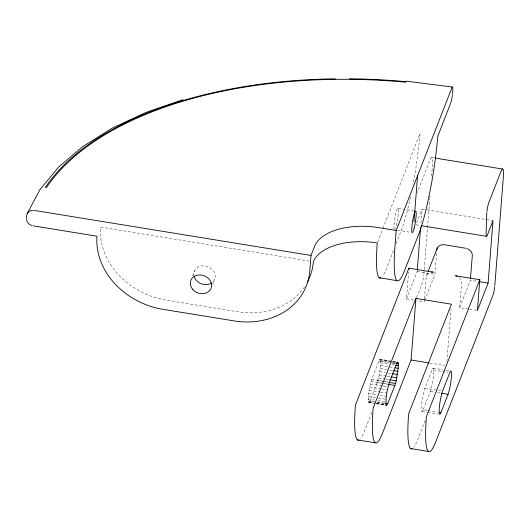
<?xml version="1.0" encoding="UTF-8"?>
<svg xmlns="http://www.w3.org/2000/svg" width="530" height="530" viewBox="0 0 530 530"><rect width="100%" height="100%" fill="white"/><g stroke="black" fill="none" stroke-linecap="round" stroke-linejoin="round"><path stroke-width="0.4" stroke-dasharray="2.65 1.99" d="M375.313 403.648L368.476 402.21C367.747 394.505 369.483 386.655 371.689 379.294L378.817 361.029L379.95 359.274L392.048 361.241M368.86 402.595L369.993 400.846L377.121 382.58C379.328 375.22 381.063 367.369 380.335 359.665L379.95 359.274M413.725 300.113L406.464 298.933L408.57 272.195M406.464 298.933L417.156 271.532L417.289 269.889M420.972 223.044L422.072 209.072L426.153 209.734M423.874 273.99L429.764 199.134M429.83 198.306L430.022 195.842M431.579 176.099L432.354 166.228A18.133 2.418 -80.8 0 0 430.002 159.961L417.554 191.92A7.254 0.967 -80.8 0 0 417.322 192.701M424.397 299.357L424.205 301.815L416.944 300.636M424.464 298.536L426.14 277.183A7.254 6.102 21.3 0 1 429.459 272.678M424.795 300.298L434.892 274.421L436.766 250.61M446.883 361.672L451.017 309.123M468.546 309.036L459.676 307.592L461.617 282.96A7.254 6.102 21.3 0 0 459.079 277.501M192.542 276.024L194.623 270.697M212.636 284.265L214.418 279.701M377.559 242.223L382.64 229.198M382.945 228.43L420.025 133.408A72.524 9.666 -80.8 0 1 413.022 184.519M393.499 250.538L386.668 268.041A72.524 9.666 -80.8 0 1 382.501 276.315M396.175 243.694L400.925 231.517A72.524 9.666 -80.8 0 0 410.869 195.312M416.699 222.845L422.072 209.072M371.755 412.459L364.839 430.175A72.524 9.666 -80.8 0 1 360.672 438.449M416.553 297.668L421.966 283.802A7.254 0.967 -80.8 0 0 423.781 275.004M426.637 275.342L427.829 272.294M427.22 410.346L423.192 409.69A12.694 1.689 -80.8 0 1 421.542 405.304A12.694 1.689 -80.8 0 1 424.888 388.139L432.01 369.874L448.135 372.497M459.676 307.592L470.368 280.198L478.431 281.51M423.192 409.69L430.314 391.425A12.694 1.689 -80.8 0 0 433.659 374.259A12.694 1.689 -80.8 0 0 432.01 369.874M425.252 420.376L418.051 438.833A72.524 9.666 -80.8 0 1 413.884 447.108M415.964 224.495L416.176 224.124M431.864 157.536L434.315 157.933M426.968 209.867L493.019 220.619M398.063 208.297L414.188 210.92M416.401 224.899L420.475 225.561M397.599 230.206L410.498 232.306M417.156 271.532L434.892 274.421M309.281 261.065L100.521 227.085A72.524 61.01 21.3 0 0 166.625 300.212L237.566 311.759A72.524 61.01 21.3 0 0 304.81 286.452M469.348 309.169L477.411 310.481M429.631 363.024L444.948 365.514M392.849 361.374L397.685 362.162M433.149 368.118L442.822 369.695M446.048 370.218L450.076 370.874M380.335 359.665L390.007 361.241M393.233 361.765L396.46 362.288M379.434 359.738L391.531 361.705M392.333 361.838L397.169 362.626M380.553 360.877L391.034 362.586M391.842 362.719L395.87 363.375M378.817 361.029L389.298 362.732M392.525 363.255L396.553 363.911M380.6 362.838L388.662 364.15M391.889 364.68L395.108 365.203M380.467 365.408L394.168 367.641M380.162 368.416L386.608 369.47M389.835 369.993L393.061 370.516M379.705 371.656L385.35 372.577M388.576 373.1L391.802 373.624M379.135 374.902L386.39 376.088M387.198 376.214L390.425 376.744M378.486 377.943L384.932 378.99M385.741 379.122L388.967 379.646M371.689 379.294L383.786 381.262M384.588 381.388L389.424 382.176M424.888 388.139L441.006 390.762M377.797 380.56L388.278 382.262M371.013 381.315L383.11 383.283M383.912 383.415L388.755 384.197M377.121 382.58L387.602 384.29M430.314 391.425L434.348 392.081M437.575 392.604L440.794 393.134M370.331 383.932L382.421 385.9M383.23 386.032L388.066 386.82M369.682 386.966L380.964 388.808M381.772 388.934L387.417 389.855M369.105 390.219L379.586 391.922M380.394 392.054L386.84 393.101M368.655 393.452L376.717 394.764M379.937 395.294L386.39 396.341M368.35 396.46L377.214 397.904M378.022 398.037L386.085 399.348M368.211 399.03L374.664 400.084M377.89 400.607L385.953 401.919M369.993 400.846L374.028 401.501M377.247 402.025L385.31 403.337M428.028 410.478L437.7 412.048M368.257 400.991L376.32 402.303M377.128 402.436L385.992 403.88M369.377 402.131L373.411 402.787M376.631 403.31L386.31 404.887M368.476 402.21L373.319 402.999M376.538 403.522L386.218 405.092M376.115 403.781L386.595 405.483M422.052 411.439L426.895 412.227M427.697 412.36L438.177 414.069M194.172 276.402A10.878 9.149 21.3 0 1 206.899 266.345A10.878 9.149 21.3 0 1 212.702 282.026M394.194 229.397A10.878 1.451 -80.8 0 1 395.897 213.245A10.878 1.451 -80.8 0 1 398.447 212.132A10.878 1.451 -80.8 0 1 395.168 228.967"/><path stroke-width="0.79" d="M486.818 212.629L486.07 234.28L486.374 236.208L487.123 235.671M398.202 368.297L398.288 363.766L397.685 362.162L396.553 363.911L389.424 382.176C387.218 389.543 385.482 397.387 386.218 405.092L386.595 405.483L387.728 403.734L394.857 385.469L396.221 380.825L398.202 368.297L394.976 367.774M26.5 218.512L26.745 215.432A7.254 6.108 21.3 0 1 33.218 210.331M451.798 88.026L396.208 230.484L378.473 227.595A54.391 28.501 4.5 0 0 314.568 246.331L311.004 255.467L309.798 270.856A72.524 61.01 21.3 0 1 234.002 320.895L163.061 309.348A72.524 61.01 21.3 0 1 96.964 236.221L33.125 225.826M396.208 230.484L394.996 245.88A72.524 9.666 -80.8 0 0 404.403 270.929L418.66 234.399A72.524 9.666 -80.8 0 0 437.76 136.29L450.586 103.423M408.762 269.763L408.888 268.14L432.606 272.075M413.957 221.878L417.594 175.688M417.289 269.889L420.648 227.151M415.937 298.423L373.166 408.007A72.524 9.666 -80.8 0 0 382.58 433.063L411.088 360.002L415.937 298.423L451.408 304.2L408.643 413.784A72.524 9.666 -80.8 0 0 412.108 448.705M452.501 93.605L452.746 90.524A7.254 0.967 -80.8 0 0 452.017 87.536M470.494 278.555L472.303 255.566A7.254 6.102 21.3 0 0 466.798 248.504M456.105 275.905L479.835 279.688L477.411 310.481L488.103 283.08L493.019 220.619L487.348 235.154M494.821 285.537L503.301 177.775A18.133 2.418 -80.8 0 0 500.949 171.508L488.733 202.818A7.254 0.967 -80.8 0 0 486.911 211.616M408.888 268.14L355.431 405.125A72.524 9.666 -80.8 0 0 358.896 440.046M428.121 271.532L437.329 247.941M479.835 279.688L426.378 416.673A72.524 9.666 -80.8 0 0 435.786 441.722L492.907 295.349M440.927 412.578L448.055 394.313A12.694 1.689 -80.8 0 0 451.394 377.141A12.694 1.689 -80.8 0 0 449.751 372.756L442.623 391.021A12.694 1.689 -80.8 0 0 439.277 408.193A12.694 1.689 -80.8 0 0 440.927 412.578L439.31 412.313M27.242 213.59L40.048 189.468L58.803 166.904L82.455 146.79L111.843 128.326L145.796 112.493L183.089 99.62M406.026 81.13L452.547 87.052M435.13 158.066L502.811 169.083M421.29 225.694L486.527 236.314M465.698 248.252L444.412 244.787A7.254 6.102 21.3 0 0 436.833 249.789M479.233 281.642L488.103 283.08M34.337 210.436L311.004 255.467M379.215 277.753L396.95 280.642M411.088 360.002L428.823 362.891M396.46 362.288L398.07 362.553M395.87 363.375L398.288 363.766M395.917 365.336L398.335 365.726M393.863 370.649L397.897 371.305M392.604 373.756L397.44 374.544M391.226 376.87L396.871 377.791M389.769 379.778L396.221 380.825M389.086 382.395L395.532 383.448M388.41 384.416L394.857 385.469M441.603 393.26L448.055 394.313M385.31 403.337L387.728 403.734M357.386 439.887L375.121 442.775M410.598 448.546L428.333 451.434M452.408 94.612A7.261 0.967 -80.8 0 1 450.818 102.774M32.019 225.568A7.261 6.108 21.3 0 1 26.507 219.493M335.377 78.824A356.498 186.798 4.5 0 0 45.348 187.375L46.428 187.554A355.358 186.202 4.5 0 1 405.828 82.177L405.9 81.66A356.498 186.798 4.5 0 0 349.436 78.798M380.725 277.912A72.524 9.666 -80.8 0 1 377.261 242.992A54.391 28.501 4.5 0 0 313.363 261.727A72.524 61.01 21.3 0 1 307.301 282.324M211.53 282.954A10.878 9.149 21.3 0 1 194.172 276.402M455.005 275.646A7.254 6.102 21.3 0 1 457.171 276.302M431.506 272.128A7.254 6.102 21.3 0 1 433.719 272.181M494.722 286.544A7.254 0.967 -80.8 0 1 493.138 294.7M414.162 228.085A10.878 1.451 -80.8 0 0 415.798 211.178A10.878 1.451 -80.8 0 0 411.903 226.356A10.878 1.451 -80.8 0 0 414.162 228.085M192.562 289.221A10.878 9.149 21.3 0 0 210.854 288.83A10.878 9.149 21.3 0 0 199.452 274.931A10.878 9.149 21.3 0 0 192.562 289.221"/></g></svg>
